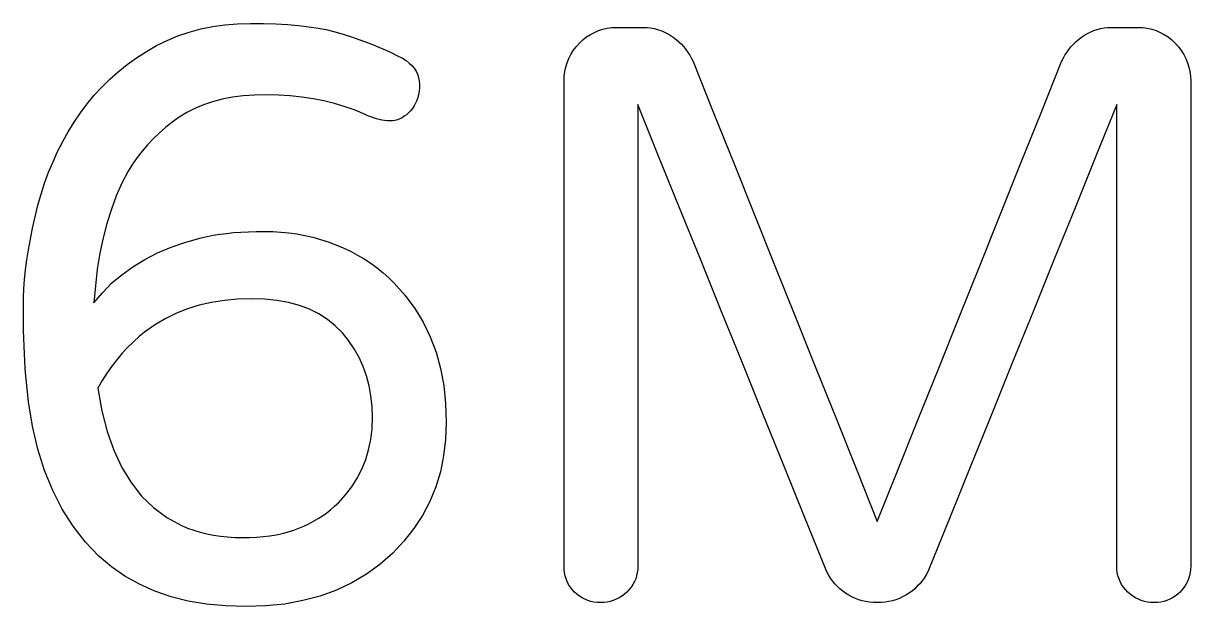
# Model space of a CAD drawing. Extents: x 3 to 2755, y -391 to 1036.
# Drawn here: x 2225.5 to 2328.7, y 912.5 to 964 of the extents above; entities that cross this region are included whole.
import ezdxf

# ---------------------------------------------------------------- set-up
doc = ezdxf.new("R2010")
doc.units = 0
doc.layers.add('DEFAULT', color=7, linetype='CONTINUOUS')

# ---------------------------------------------------------------- blocks, each defined once
blk = doc.blocks.new('BLOCK_32')
at = {"layer": 'DEFAULT', "color": 18}
for p, q in [((108.76, 273.54), (109.05, 273.23)), ((109.05, 273.23), (109.3, 272.9)), ((109.3, 272.9), (109.52, 272.55)), ((109.52, 272.55), (109.71, 272.19)), ((109.71, 272.19), (109.86, 271.82)), ((109.86, 271.82), (109.98, 271.44)), ((109.98, 271.44), (110.06, 271.04)), ((110.06, 271.04), (110.11, 270.63)), ((110.11, 270.63), (110.13, 270.21))]:
    blk.add_line(p, q, dxfattribs=at)
blk = doc.blocks.new('BLOCK_33')
at = {"layer": 'DEFAULT', "color": 18}
for p, q in [((110.13, 270.21), (110.13, 265.44)), ((110.13, 265.44), (110.13, 260.68)), ((110.13, 260.68), (110.13, 255.92)), ((110.13, 255.92), (110.13, 251.15)), ((110.13, 251.15), (110.13, 246.39)), ((110.13, 246.39), (110.13, 241.63)), ((110.13, 241.63), (110.13, 236.87)), ((110.13, 236.87), (110.13, 232.1)), ((110.13, 232.1), (110.13, 227.34))]:
    blk.add_line(p, q, dxfattribs=at)
blk = doc.blocks.new('BLOCK_34')
at = {"layer": 'DEFAULT', "color": 18}
for p, q in [((110.13, 227.34), (110.12, 227.04)), ((109.94, 226.21), (109.84, 225.96)), ((110.02, 226.48), (109.94, 226.21)), ((110.08, 226.76), (110.02, 226.48)), ((110.12, 227.04), (110.08, 226.76)), ((109.39, 225.26), (109.19, 225.04)), ((109.56, 225.48), (109.39, 225.26)), ((109.71, 225.71), (109.56, 225.48)), ((109.84, 225.96), (109.71, 225.71))]:
    blk.add_line(p, q, dxfattribs=at)
blk = doc.blocks.new('BLOCK_35')
at = {"layer": 'DEFAULT', "color": 18}
for p, q in [((107.19, 224.12), (106.9, 224.11)), ((107.48, 224.16), (107.19, 224.12)), ((107.76, 224.21), (107.48, 224.16)), ((108.02, 224.29), (107.76, 224.21)), ((108.28, 224.4), (108.02, 224.29)), ((108.52, 224.52), (108.28, 224.4)), ((108.76, 224.67), (108.52, 224.52)), ((108.98, 224.85), (108.76, 224.67)), ((109.19, 225.04), (108.98, 224.85))]:
    blk.add_line(p, q, dxfattribs=at)
blk = doc.blocks.new('BLOCK_36')
at = {"layer": 'DEFAULT', "color": 18}
for p, q in [((104.78, 224.85), (104.56, 225.04)), ((105.01, 224.67), (104.78, 224.85)), ((105.25, 224.52), (105.01, 224.67)), ((105.5, 224.4), (105.25, 224.52)), ((105.76, 224.29), (105.5, 224.4)), ((106.03, 224.21), (105.76, 224.29)), ((106.31, 224.16), (106.03, 224.21)), ((106.6, 224.12), (106.31, 224.16)), ((106.9, 224.11), (106.6, 224.12))]:
    blk.add_line(p, q, dxfattribs=at)
blk = doc.blocks.new('BLOCK_37')
at = {"layer": 'DEFAULT', "color": 18}
for p, q in [((103.61, 227.04), (103.59, 227.34)), ((103.64, 226.76), (103.61, 227.04)), ((103.7, 226.48), (103.64, 226.76)), ((103.79, 226.21), (103.7, 226.48)), ((103.89, 225.96), (103.79, 226.21)), ((104.02, 225.71), (103.89, 225.96)), ((104.18, 225.48), (104.02, 225.71)), ((104.36, 225.26), (104.18, 225.48)), ((104.56, 225.04), (104.36, 225.26))]:
    blk.add_line(p, q, dxfattribs=at)
blk = doc.blocks.new('BLOCK_38')
at = {"layer": 'DEFAULT', "color": 18}
for p, q in [((103.59, 263.59), (103.59, 268.12)), ((103.59, 259.06), (103.59, 263.59)), ((103.59, 254.53), (103.59, 259.06)), ((103.59, 250), (103.59, 254.53)), ((103.59, 245.47), (103.59, 250)), ((103.59, 240.93), (103.59, 245.47)), ((103.59, 236.4), (103.59, 240.93)), ((103.59, 231.87), (103.59, 236.4)), ((103.59, 227.34), (103.59, 231.87))]:
    blk.add_line(p, q, dxfattribs=at)
blk = doc.blocks.new('BLOCK_39')
at = {"layer": 'DEFAULT', "color": 18}
for p, q in [((103.59, 268.12), (101.75, 263.57)), ((101.75, 263.57), (99.91, 259.01)), ((99.91, 259.01), (98.06, 254.46)), ((98.06, 254.46), (96.22, 249.9)), ((96.22, 249.9), (94.38, 245.35)), ((94.38, 245.35), (92.54, 240.79)), ((92.54, 240.79), (90.69, 236.24)), ((90.69, 236.24), (88.85, 231.68)), ((88.85, 231.68), (87.01, 227.12))]:
    blk.add_line(p, q, dxfattribs=at)
blk = doc.blocks.new('BLOCK_40')
at = {"layer": 'DEFAULT', "color": 18}
for p, q in [((86.55, 226.28), (86.37, 226.02)), ((86.72, 226.55), (86.55, 226.28)), ((86.87, 226.83), (86.72, 226.55)), ((87.01, 227.12), (86.87, 226.83)), ((85.48, 225.13), (85.21, 224.93)), ((85.72, 225.33), (85.48, 225.13)), ((85.95, 225.55), (85.72, 225.33)), ((86.17, 225.78), (85.95, 225.55)), ((86.37, 226.02), (86.17, 225.78))]:
    blk.add_line(p, q, dxfattribs=at)
blk = doc.blocks.new('BLOCK_41')
at = {"layer": 'DEFAULT', "color": 18}
for p, q in [((82.76, 224.12), (82.41, 224.11)), ((83.1, 224.15), (82.76, 224.12)), ((83.43, 224.2), (83.1, 224.15)), ((83.75, 224.27), (83.43, 224.2)), ((84.06, 224.36), (83.75, 224.27)), ((84.36, 224.48), (84.06, 224.36)), ((84.65, 224.61), (84.36, 224.48)), ((84.94, 224.76), (84.65, 224.61)), ((85.21, 224.93), (84.94, 224.76))]:
    blk.add_line(p, q, dxfattribs=at)
blk = doc.blocks.new('BLOCK_42')
at = {"layer": 'DEFAULT', "color": 18}
for p, q in [((79.89, 224.76), (79.61, 224.93)), ((80.17, 224.61), (79.89, 224.76)), ((80.47, 224.48), (80.17, 224.61)), ((80.77, 224.36), (80.47, 224.48)), ((81.08, 224.27), (80.77, 224.36)), ((81.4, 224.2), (81.08, 224.27)), ((81.73, 224.15), (81.4, 224.2)), ((82.07, 224.12), (81.73, 224.15)), ((82.41, 224.11), (82.07, 224.12))]:
    blk.add_line(p, q, dxfattribs=at)
blk = doc.blocks.new('BLOCK_43')
at = {"layer": 'DEFAULT', "color": 18}
for p, q in [((77.95, 226.83), (77.82, 227.12)), ((78.1, 226.55), (77.95, 226.83)), ((78.27, 226.28), (78.1, 226.55)), ((78.46, 226.02), (78.27, 226.28)), ((78.65, 225.78), (78.46, 226.02)), ((78.87, 225.55), (78.65, 225.78)), ((79.1, 225.33), (78.87, 225.55)), ((79.35, 225.13), (79.1, 225.33)), ((79.61, 224.93), (79.35, 225.13))]:
    blk.add_line(p, q, dxfattribs=at)
blk = doc.blocks.new('BLOCK_44')
at = {"layer": 'DEFAULT', "color": 18}
for p, q in [((63.07, 263.57), (61.23, 268.12)), ((64.92, 259.01), (63.07, 263.57)), ((66.76, 254.46), (64.92, 259.01)), ((68.6, 249.9), (66.76, 254.46)), ((70.45, 245.35), (68.6, 249.9)), ((72.29, 240.79), (70.45, 245.35)), ((74.13, 236.24), (72.29, 240.79)), ((75.97, 231.68), (74.13, 236.24)), ((77.82, 227.12), (75.97, 231.68))]:
    blk.add_line(p, q, dxfattribs=at)
blk = doc.blocks.new('BLOCK_45')
at = {"layer": 'DEFAULT', "color": 18}
for p, q in [((61.23, 268.12), (61.23, 263.59)), ((61.23, 263.59), (61.23, 259.06)), ((61.23, 259.06), (61.23, 254.53)), ((61.23, 254.53), (61.23, 250)), ((61.23, 250), (61.23, 245.47)), ((61.23, 245.47), (61.23, 240.93)), ((61.23, 240.93), (61.23, 236.4)), ((61.23, 236.4), (61.23, 231.87)), ((61.23, 231.87), (61.23, 227.34))]:
    blk.add_line(p, q, dxfattribs=at)
blk = doc.blocks.new('BLOCK_46')
at = {"layer": 'DEFAULT', "color": 18}
for p, q in [((61.23, 227.34), (61.22, 227.04)), ((61.04, 226.21), (60.93, 225.96)), ((61.12, 226.48), (61.04, 226.21)), ((61.18, 226.76), (61.12, 226.48)), ((61.22, 227.04), (61.18, 226.76)), ((60.47, 225.26), (60.26, 225.04)), ((60.64, 225.48), (60.47, 225.26)), ((60.8, 225.71), (60.64, 225.48)), ((60.93, 225.96), (60.8, 225.71))]:
    blk.add_line(p, q, dxfattribs=at)
blk = doc.blocks.new('BLOCK_47')
at = {"layer": 'DEFAULT', "color": 18}
for p, q in [((58.23, 224.12), (57.93, 224.11)), ((58.52, 224.16), (58.23, 224.12)), ((58.79, 224.21), (58.52, 224.16)), ((59.06, 224.29), (58.79, 224.21)), ((59.32, 224.4), (59.06, 224.29)), ((59.57, 224.52), (59.32, 224.4)), ((59.81, 224.67), (59.57, 224.52)), ((60.04, 224.85), (59.81, 224.67)), ((60.26, 225.04), (60.04, 224.85))]:
    blk.add_line(p, q, dxfattribs=at)
blk = doc.blocks.new('BLOCK_48')
at = {"layer": 'DEFAULT', "color": 18}
for p, q in [((55.84, 224.85), (55.63, 225.04)), ((56.07, 224.67), (55.84, 224.85)), ((56.3, 224.52), (56.07, 224.67)), ((56.55, 224.4), (56.3, 224.52)), ((56.8, 224.29), (56.55, 224.4)), ((57.07, 224.21), (56.8, 224.29)), ((57.34, 224.16), (57.07, 224.21)), ((57.63, 224.12), (57.34, 224.16)), ((57.93, 224.11), (57.63, 224.12))]:
    blk.add_line(p, q, dxfattribs=at)
blk = doc.blocks.new('BLOCK_49')
at = {"layer": 'DEFAULT', "color": 18}
for p, q in [((54.71, 227.04), (54.7, 227.34)), ((54.74, 226.76), (54.71, 227.04)), ((54.8, 226.48), (54.74, 226.76)), ((54.88, 226.21), (54.8, 226.48)), ((54.99, 225.96), (54.88, 226.21)), ((55.11, 225.71), (54.99, 225.96)), ((55.26, 225.48), (55.11, 225.71)), ((55.43, 225.26), (55.26, 225.48)), ((55.63, 225.04), (55.43, 225.26))]:
    blk.add_line(p, q, dxfattribs=at)
blk = doc.blocks.new('BLOCK_50')
at = {"layer": 'DEFAULT', "color": 18}
for p, q in [((54.7, 265.44), (54.7, 270.21)), ((54.7, 260.68), (54.7, 265.44)), ((54.7, 255.92), (54.7, 260.68)), ((54.7, 251.15), (54.7, 255.92)), ((54.7, 246.39), (54.7, 251.15)), ((54.7, 241.63), (54.7, 246.39)), ((54.7, 236.87), (54.7, 241.63)), ((54.7, 232.1), (54.7, 236.87)), ((54.7, 227.34), (54.7, 232.1))]:
    blk.add_line(p, q, dxfattribs=at)
blk = doc.blocks.new('BLOCK_51')
at = {"layer": 'DEFAULT', "color": 18}
for p, q in [((55.3, 272.55), (55.52, 272.9)), ((55.52, 272.9), (55.78, 273.23)), ((55.78, 273.23), (56.06, 273.54)), ((54.85, 271.44), (54.97, 271.82)), ((54.97, 271.82), (55.12, 272.19)), ((55.12, 272.19), (55.3, 272.55)), ((54.7, 270.21), (54.71, 270.63)), ((54.71, 270.63), (54.76, 271.04)), ((54.76, 271.04), (54.85, 271.44))]:
    blk.add_line(p, q, dxfattribs=at)
blk = doc.blocks.new('BLOCK_52')
at = {"layer": 'DEFAULT', "color": 18}
for p, q in [((57.39, 274.51), (57.75, 274.67)), ((57.75, 274.67), (58.14, 274.79)), ((58.14, 274.79), (58.53, 274.88)), ((58.53, 274.88), (58.94, 274.93)), ((58.94, 274.93), (59.36, 274.94)), ((56.06, 273.54), (56.37, 273.84)), ((56.37, 273.84), (56.7, 274.1)), ((56.7, 274.1), (57.03, 274.32)), ((57.03, 274.32), (57.39, 274.51))]:
    blk.add_line(p, q, dxfattribs=at)
blk = doc.blocks.new('BLOCK_53')
at = {"layer": 'DEFAULT', "color": 18}
for p, q in [((59.36, 274.94), (59.63, 274.94)), ((59.63, 274.94), (59.89, 274.94)), ((59.89, 274.94), (60.15, 274.94)), ((60.15, 274.94), (60.42, 274.94)), ((60.42, 274.94), (60.68, 274.94)), ((60.68, 274.94), (60.94, 274.94)), ((60.94, 274.94), (61.21, 274.94)), ((61.21, 274.94), (61.47, 274.94)), ((61.47, 274.94), (61.73, 274.94))]:
    blk.add_line(p, q, dxfattribs=at)
blk = doc.blocks.new('BLOCK_54')
at = {"layer": 'DEFAULT', "color": 18}
for p, q in [((61.73, 274.94), (62.05, 274.93)), ((62.05, 274.93), (62.36, 274.9)), ((62.36, 274.9), (62.66, 274.85)), ((62.66, 274.85), (62.96, 274.77)), ((62.96, 274.77), (63.25, 274.68)), ((63.25, 274.68), (63.54, 274.56)), ((63.54, 274.56), (63.82, 274.42)), ((63.82, 274.42), (64.09, 274.26)), ((64.09, 274.26), (64.35, 274.08))]:
    blk.add_line(p, q, dxfattribs=at)
blk = doc.blocks.new('BLOCK_55')
at = {"layer": 'DEFAULT', "color": 18}
for p, q in [((64.35, 274.08), (64.61, 273.89)), ((64.61, 273.89), (64.85, 273.68)), ((64.85, 273.68), (65.08, 273.46)), ((65.08, 273.46), (65.29, 273.23)), ((65.29, 273.23), (65.48, 272.99)), ((65.48, 272.99), (65.66, 272.74)), ((65.66, 272.74), (65.83, 272.48)), ((65.83, 272.48), (65.98, 272.21)), ((65.98, 272.21), (66.11, 271.93))]:
    blk.add_line(p, q, dxfattribs=at)
blk = doc.blocks.new('BLOCK_56')
at = {"layer": 'DEFAULT', "color": 18}
for p, q in [((66.11, 271.93), (67.92, 267.41)), ((67.92, 267.41), (69.74, 262.9)), ((69.74, 262.9), (71.55, 258.38)), ((71.55, 258.38), (73.36, 253.87)), ((73.36, 253.87), (75.17, 249.35)), ((75.17, 249.35), (76.98, 244.84)), ((76.98, 244.84), (78.79, 240.32)), ((78.79, 240.32), (80.6, 235.8)), ((80.6, 235.8), (82.41, 231.29))]:
    blk.add_line(p, q, dxfattribs=at)
blk = doc.blocks.new('BLOCK_57')
at = {"layer": 'DEFAULT', "color": 18}
for p, q in [((96.9, 267.41), (98.71, 271.93)), ((95.09, 262.9), (96.9, 267.41)), ((93.28, 258.38), (95.09, 262.9)), ((91.47, 253.87), (93.28, 258.38)), ((89.66, 249.35), (91.47, 253.87)), ((87.85, 244.84), (89.66, 249.35)), ((86.03, 240.32), (87.85, 244.84)), ((84.22, 235.8), (86.03, 240.32)), ((82.41, 231.29), (84.22, 235.8))]:
    blk.add_line(p, q, dxfattribs=at)
blk = doc.blocks.new('BLOCK_58')
at = {"layer": 'DEFAULT', "color": 18}
for p, q in [((99.75, 273.46), (99.97, 273.68)), ((99.97, 273.68), (100.21, 273.89)), ((100.21, 273.89), (100.47, 274.08)), ((99, 272.48), (99.16, 272.74)), ((99.16, 272.74), (99.34, 272.99)), ((99.34, 272.99), (99.54, 273.23)), ((99.54, 273.23), (99.75, 273.46)), ((98.71, 271.93), (98.85, 272.21)), ((98.85, 272.21), (99, 272.48))]:
    blk.add_line(p, q, dxfattribs=at)
blk = doc.blocks.new('BLOCK_59')
at = {"layer": 'DEFAULT', "color": 18}
for p, q in [((101.29, 274.56), (101.57, 274.68)), ((101.57, 274.68), (101.86, 274.77)), ((101.86, 274.77), (102.16, 274.85)), ((102.16, 274.85), (102.47, 274.9)), ((102.47, 274.9), (102.78, 274.93)), ((102.78, 274.93), (103.09, 274.94)), ((100.47, 274.08), (100.74, 274.26)), ((100.74, 274.26), (101.01, 274.42)), ((101.01, 274.42), (101.29, 274.56))]:
    blk.add_line(p, q, dxfattribs=at)
blk = doc.blocks.new('BLOCK_60')
at = {"layer": 'DEFAULT', "color": 18}
for p, q in [((103.09, 274.94), (103.35, 274.94)), ((103.35, 274.94), (103.62, 274.94)), ((103.62, 274.94), (103.88, 274.94)), ((103.88, 274.94), (104.14, 274.94)), ((104.14, 274.94), (104.41, 274.94)), ((104.41, 274.94), (104.67, 274.94)), ((104.67, 274.94), (104.93, 274.94)), ((104.93, 274.94), (105.2, 274.94)), ((105.2, 274.94), (105.46, 274.94))]:
    blk.add_line(p, q, dxfattribs=at)
blk = doc.blocks.new('BLOCK_61')
at = {"layer": 'DEFAULT', "color": 18}
for p, q in [((105.46, 274.94), (105.88, 274.93)), ((105.88, 274.93), (106.29, 274.88)), ((106.29, 274.88), (106.69, 274.79)), ((106.69, 274.79), (107.07, 274.67)), ((107.07, 274.67), (107.44, 274.51)), ((107.44, 274.51), (107.79, 274.32)), ((107.79, 274.32), (108.13, 274.1)), ((108.13, 274.1), (108.45, 273.84)), ((108.45, 273.84), (108.76, 273.54))]:
    blk.add_line(p, q, dxfattribs=at)
blk = doc.blocks.new('BLOCK_62')
at = {"layer": 'DEFAULT', "color": 18}
for p, q in [((20.88, 230.93), (21.41, 230.7)), ((21.41, 230.7), (21.96, 230.5)), ((21.96, 230.5), (22.53, 230.33)), ((22.53, 230.33), (23.11, 230.19)), ((23.11, 230.19), (23.7, 230.07)), ((23.7, 230.07), (24.31, 229.97)), ((24.31, 229.97), (24.93, 229.91)), ((24.93, 229.91), (25.57, 229.87)), ((25.57, 229.87), (26.23, 229.85))]:
    blk.add_line(p, q, dxfattribs=at)
blk = doc.blocks.new('BLOCK_63')
at = {"layer": 'DEFAULT', "color": 18}
for p, q in [((29.79, 230.22), (30.3, 230.35)), ((30.3, 230.35), (30.79, 230.51)), ((30.79, 230.51), (31.25, 230.68)), ((26.23, 229.85), (26.88, 229.86)), ((26.88, 229.86), (27.51, 229.89)), ((27.51, 229.89), (28.11, 229.95)), ((28.11, 229.95), (28.69, 230.02)), ((28.69, 230.02), (29.25, 230.11)), ((29.25, 230.11), (29.79, 230.22))]:
    blk.add_line(p, q, dxfattribs=at)
blk = doc.blocks.new('BLOCK_64')
at = {"layer": 'DEFAULT', "color": 18}
for p, q in [((33.71, 232.05), (34.07, 232.33)), ((34.07, 232.33), (34.41, 232.63)), ((34.41, 232.63), (34.74, 232.94)), ((32.13, 231.08), (32.55, 231.3)), ((32.55, 231.3), (32.95, 231.53)), ((32.95, 231.53), (33.34, 231.78)), ((33.34, 231.78), (33.71, 232.05)), ((31.25, 230.68), (31.7, 230.87)), ((31.7, 230.87), (32.13, 231.08))]:
    blk.add_line(p, q, dxfattribs=at)
blk = doc.blocks.new('BLOCK_65')
at = {"layer": 'DEFAULT', "color": 18}
for p, q in [((37.72, 239.46), (37.75, 240.44)), ((37.42, 237.62), (37.6, 238.52)), ((37.6, 238.52), (37.72, 239.46)), ((37.16, 236.75), (37.42, 237.62)), ((36.82, 235.91), (37.16, 236.75)), ((36.41, 235.11), (36.82, 235.91)), ((35.93, 234.35), (36.41, 235.11)), ((34.74, 232.94), (35.37, 233.63)), ((35.37, 233.63), (35.93, 234.35))]:
    blk.add_line(p, q, dxfattribs=at)
blk = doc.blocks.new('BLOCK_66')
at = {"layer": 'DEFAULT', "color": 18}
for p, q in [((35.65, 247.26), (35.1, 247.95)), ((36.15, 246.53), (35.65, 247.26)), ((36.57, 245.77), (36.15, 246.53)), ((36.93, 244.98), (36.57, 245.77)), ((37.23, 244.14), (36.93, 244.98)), ((37.46, 243.27), (37.23, 244.14)), ((37.62, 242.37), (37.46, 243.27)), ((37.72, 241.42), (37.62, 242.37)), ((37.75, 240.44), (37.72, 241.42))]:
    blk.add_line(p, q, dxfattribs=at)
blk = doc.blocks.new('BLOCK_67')
at = {"layer": 'DEFAULT', "color": 18}
for p, q in [((28.22, 250.93), (27.05, 250.96)), ((29.31, 250.81), (28.22, 250.93)), ((30.34, 250.63), (29.31, 250.81)), ((31.3, 250.37), (30.34, 250.63)), ((32.2, 250.03), (31.3, 250.37)), ((33.02, 249.62), (32.2, 250.03)), ((33.78, 249.14), (33.02, 249.62)), ((34.47, 248.58), (33.78, 249.14)), ((35.1, 247.95), (34.47, 248.58))]:
    blk.add_line(p, q, dxfattribs=at)
blk = doc.blocks.new('BLOCK_68')
at = {"layer": 'DEFAULT', "color": 18}
for p, q in [((25.83, 250.93), (24.66, 250.82)), ((27.05, 250.96), (25.83, 250.93)), ((21.41, 250.08), (20.42, 249.69)), ((22.44, 250.4), (21.41, 250.08)), ((23.53, 250.64), (22.44, 250.4)), ((24.66, 250.82), (23.53, 250.64)), ((19.47, 249.23), (18.57, 248.69)), ((20.42, 249.69), (19.47, 249.23)), ((18.57, 248.69), (17.72, 248.09))]:
    blk.add_line(p, q, dxfattribs=at)
blk = doc.blocks.new('BLOCK_69')
at = {"layer": 'DEFAULT', "color": 18}
for p, q in [((17.72, 248.09), (17.16, 247.65)), ((16.62, 247.17), (16.1, 246.67)), ((17.16, 247.65), (16.62, 247.17)), ((15.61, 246.14), (15.14, 245.58)), ((16.1, 246.67), (15.61, 246.14)), ((14.69, 245), (14.26, 244.38)), ((15.14, 245.58), (14.69, 245)), ((13.86, 243.74), (13.48, 243.06)), ((14.26, 244.38), (13.86, 243.74))]:
    blk.add_line(p, q, dxfattribs=at)
blk = doc.blocks.new('BLOCK_70')
at = {"layer": 'DEFAULT', "color": 18}
for p, q in [((13.48, 243.06), (13.83, 241.07)), ((13.83, 241.07), (14.3, 239.24)), ((14.3, 239.24), (14.88, 237.57)), ((14.88, 237.57), (15.58, 236.06)), ((15.58, 236.06), (16.4, 234.71)), ((16.4, 234.71), (17.34, 233.52)), ((17.34, 233.52), (18.4, 232.5)), ((18.4, 232.5), (19.58, 231.63)), ((19.58, 231.63), (20.88, 230.93))]:
    blk.add_line(p, q, dxfattribs=at)
blk = doc.blocks.new('BLOCK_71')
at = {"layer": 'DEFAULT', "color": 18}
for p, q in [((22.6, 256.35), (23.13, 256.47)), ((23.13, 256.47), (23.67, 256.57)), ((23.67, 256.57), (24.25, 256.67)), ((24.25, 256.67), (24.84, 256.74)), ((24.84, 256.74), (25.47, 256.81)), ((25.47, 256.81), (26.11, 256.86)), ((26.11, 256.86), (26.78, 256.89)), ((26.78, 256.89), (27.48, 256.92)), ((27.48, 256.92), (28.2, 256.92))]:
    blk.add_line(p, q, dxfattribs=at)
blk = doc.blocks.new('BLOCK_72')
at = {"layer": 'DEFAULT', "color": 18}
for p, q in [((28.2, 256.92), (28.93, 256.91)), ((28.93, 256.91), (29.66, 256.86)), ((29.66, 256.86), (30.37, 256.79)), ((30.37, 256.79), (31.08, 256.69)), ((31.08, 256.69), (31.78, 256.56)), ((31.78, 256.56), (32.48, 256.4)), ((32.48, 256.4), (33.17, 256.21)), ((33.17, 256.21), (33.85, 255.99)), ((33.85, 255.99), (34.52, 255.74))]:
    blk.add_line(p, q, dxfattribs=at)
blk = doc.blocks.new('BLOCK_73')
at = {"layer": 'DEFAULT', "color": 18}
for p, q in [((34.52, 255.74), (35.18, 255.46)), ((35.18, 255.46), (35.82, 255.16)), ((35.82, 255.16), (36.44, 254.83)), ((36.44, 254.83), (37.03, 254.48)), ((37.03, 254.48), (37.61, 254.1)), ((37.61, 254.1), (38.16, 253.7)), ((38.16, 253.7), (38.69, 253.26)), ((38.69, 253.26), (39.2, 252.81)), ((39.2, 252.81), (39.69, 252.33))]:
    blk.add_line(p, q, dxfattribs=at)
blk = doc.blocks.new('BLOCK_74')
at = {"layer": 'DEFAULT', "color": 18}
for p, q in [((39.69, 252.33), (40.66, 251.25)), ((40.66, 251.25), (41.51, 250.11)), ((41.51, 250.11), (42.24, 248.89)), ((42.24, 248.89), (42.87, 247.6)), ((42.87, 247.6), (43.38, 246.23)), ((43.38, 246.23), (43.78, 244.8)), ((43.78, 244.8), (44.06, 243.29)), ((44.06, 243.29), (44.23, 241.7)), ((44.23, 241.7), (44.29, 240.05))]:
    blk.add_line(p, q, dxfattribs=at)
blk = doc.blocks.new('BLOCK_75')
at = {"layer": 'DEFAULT', "color": 18}
for p, q in [((44.29, 240.05), (44.23, 238.53)), ((44.23, 238.53), (44.05, 237.07)), ((44.05, 237.07), (43.76, 235.67)), ((43.76, 235.67), (43.35, 234.33)), ((43.35, 234.33), (42.82, 233.04)), ((42.82, 233.04), (42.18, 231.82)), ((42.18, 231.82), (41.42, 230.65)), ((41.42, 230.65), (40.54, 229.54)), ((40.54, 229.54), (39.55, 228.49))]:
    blk.add_line(p, q, dxfattribs=at)
blk = doc.blocks.new('BLOCK_76')
at = {"layer": 'DEFAULT', "color": 18}
for p, q in [((39.55, 228.49), (38.42, 227.49)), ((38.42, 227.49), (37.22, 226.62)), ((37.22, 226.62), (35.93, 225.86)), ((34.57, 225.21), (33.13, 224.69)), ((35.93, 225.86), (34.57, 225.21)), ((31.6, 224.28), (30, 223.98)), ((33.13, 224.69), (31.6, 224.28)), ((28.31, 223.81), (26.55, 223.75)), ((30, 223.98), (28.31, 223.81))]:
    blk.add_line(p, q, dxfattribs=at)
blk = doc.blocks.new('BLOCK_77')
at = {"layer": 'DEFAULT', "color": 18}
for p, q in [((14.67, 227.27), (13.56, 228.2)), ((15.86, 226.44), (14.67, 227.27)), ((17.14, 225.73), (15.86, 226.44)), ((18.5, 225.12), (17.14, 225.73)), ((19.94, 224.63), (18.5, 225.12)), ((21.47, 224.24), (19.94, 224.63)), ((23.08, 223.97), (21.47, 224.24)), ((24.77, 223.81), (23.08, 223.97)), ((26.55, 223.75), (24.77, 223.81))]:
    blk.add_line(p, q, dxfattribs=at)
blk = doc.blocks.new('BLOCK_78')
at = {"layer": 'DEFAULT', "color": 18}
for p, q in [((7.33, 241.86), (7.09, 244.14)), ((7.69, 239.71), (7.33, 241.86)), ((8.16, 237.68), (7.69, 239.71)), ((8.76, 235.78), (8.16, 237.68)), ((9.48, 234.01), (8.76, 235.78)), ((10.32, 232.37), (9.48, 234.01)), ((11.28, 230.85), (10.32, 232.37)), ((12.36, 229.46), (11.28, 230.85)), ((13.56, 228.2), (12.36, 229.46))]:
    blk.add_line(p, q, dxfattribs=at)
blk = doc.blocks.new('BLOCK_79')
at = {"layer": 'DEFAULT', "color": 18}
for p, q in [((6.88, 249.59), (6.88, 250.32)), ((6.89, 248.87), (6.88, 249.59)), ((6.9, 248.16), (6.89, 248.87)), ((6.92, 247.47), (6.9, 248.16)), ((6.94, 246.78), (6.92, 247.47)), ((6.97, 246.1), (6.94, 246.78)), ((7.01, 245.44), (6.97, 246.1)), ((7.05, 244.79), (7.01, 245.44)), ((7.09, 244.14), (7.05, 244.79))]:
    blk.add_line(p, q, dxfattribs=at)
blk = doc.blocks.new('BLOCK_80')
at = {"layer": 'DEFAULT', "color": 18}
for p, q in [((7.7, 257.21), (7.92, 258.21)), ((7.51, 256.24), (7.7, 257.21)), ((7.34, 255.29), (7.51, 256.24)), ((7.2, 254.39), (7.34, 255.29)), ((7.08, 253.51), (7.2, 254.39)), ((6.99, 252.66), (7.08, 253.51)), ((6.93, 251.85), (6.99, 252.66)), ((6.88, 250.32), (6.89, 251.07)), ((6.89, 251.07), (6.93, 251.85))]:
    blk.add_line(p, q, dxfattribs=at)
blk = doc.blocks.new('BLOCK_81')
at = {"layer": 'DEFAULT', "color": 18}
for p, q in [((10.85, 265.73), (11.37, 266.58)), ((10.36, 264.86), (10.85, 265.73)), ((9.91, 263.97), (10.36, 264.86)), ((9.5, 263.07), (9.91, 263.97)), ((9.11, 262.14), (9.5, 263.07)), ((8.76, 261.19), (9.11, 262.14)), ((8.17, 259.23), (8.45, 260.22)), ((8.45, 260.22), (8.76, 261.19)), ((7.92, 258.21), (8.17, 259.23))]:
    blk.add_line(p, q, dxfattribs=at)
blk = doc.blocks.new('BLOCK_82')
at = {"layer": 'DEFAULT', "color": 18}
for p, q in [((16.89, 272.26), (17.76, 272.83)), ((15.27, 271.03), (16.06, 271.66)), ((16.06, 271.66), (16.89, 272.26)), ((14.53, 270.37), (15.27, 271.03)), ((13.14, 268.95), (13.82, 269.67)), ((13.82, 269.67), (14.53, 270.37)), ((12.51, 268.19), (13.14, 268.95)), ((11.92, 267.4), (12.51, 268.19)), ((11.37, 266.58), (11.92, 267.4))]:
    blk.add_line(p, q, dxfattribs=at)
blk = doc.blocks.new('BLOCK_83')
at = {"layer": 'DEFAULT', "color": 18}
for p, q in [((21.55, 274.54), (22.57, 274.81)), ((22.57, 274.81), (23.63, 275.03)), ((23.63, 275.03), (24.71, 275.18)), ((24.71, 275.18), (25.83, 275.27)), ((25.83, 275.27), (26.98, 275.3)), ((18.66, 273.35), (19.59, 273.8)), ((19.59, 273.8), (20.55, 274.2)), ((20.55, 274.2), (21.55, 274.54)), ((17.76, 272.83), (18.66, 273.35))]:
    blk.add_line(p, q, dxfattribs=at)
blk = doc.blocks.new('BLOCK_84')
at = {"layer": 'DEFAULT', "color": 18}
for p, q in [((26.98, 275.3), (28.12, 275.29)), ((28.12, 275.29), (29.2, 275.26)), ((29.2, 275.26), (30.23, 275.2)), ((30.23, 275.2), (31.2, 275.11)), ((31.2, 275.11), (32.12, 275)), ((32.12, 275), (32.98, 274.87)), ((32.98, 274.87), (33.79, 274.72)), ((33.79, 274.72), (34.54, 274.54)), ((34.54, 274.54), (35.24, 274.33))]:
    blk.add_line(p, q, dxfattribs=at)
blk = doc.blocks.new('BLOCK_85')
at = {"layer": 'DEFAULT', "color": 18}
for p, q in [((35.24, 274.33), (35.9, 274.12)), ((35.9, 274.12), (36.54, 273.89)), ((36.54, 273.89), (37.15, 273.67)), ((37.15, 273.67), (37.75, 273.44)), ((37.75, 273.44), (38.32, 273.2)), ((38.32, 273.2), (38.88, 272.96)), ((38.88, 272.96), (39.41, 272.72)), ((39.41, 272.72), (39.92, 272.47)), ((39.92, 272.47), (40.41, 272.22))]:
    blk.add_line(p, q, dxfattribs=at)
blk = doc.blocks.new('BLOCK_86')
at = {"layer": 'DEFAULT', "color": 18}
for p, q in [((40.41, 272.22), (40.73, 272.02)), ((40.73, 272.02), (41, 271.8)), ((41, 271.8), (41.25, 271.58)), ((41.25, 271.58), (41.45, 271.34)), ((41.45, 271.34), (41.62, 271.08)), ((41.62, 271.08), (41.75, 270.81)), ((41.75, 270.81), (41.84, 270.53)), ((41.84, 270.53), (41.9, 270.23)), ((41.9, 270.23), (41.92, 269.92))]:
    blk.add_line(p, q, dxfattribs=at)
blk = doc.blocks.new('BLOCK_87')
at = {"layer": 'DEFAULT', "color": 18}
for p, q in [((41.91, 269.61), (41.88, 269.31)), ((41.92, 269.92), (41.91, 269.61)), ((41.67, 268.49), (41.57, 268.24)), ((41.76, 268.75), (41.67, 268.49)), ((41.83, 269.02), (41.76, 268.75)), ((41.88, 269.31), (41.83, 269.02)), ((41.29, 267.79), (41.13, 267.58)), ((41.44, 268.01), (41.29, 267.79)), ((41.57, 268.24), (41.44, 268.01))]:
    blk.add_line(p, q, dxfattribs=at)
blk = doc.blocks.new('BLOCK_88')
at = {"layer": 'DEFAULT', "color": 18}
for p, q in [((41.13, 267.58), (40.95, 267.4)), ((39.52, 266.7), (39.3, 266.69)), ((39.75, 266.73), (39.52, 266.7)), ((39.96, 266.79), (39.75, 266.73)), ((40.17, 266.86), (39.96, 266.79)), ((40.38, 266.96), (40.17, 266.86)), ((40.57, 267.09), (40.38, 266.96)), ((40.76, 267.23), (40.57, 267.09)), ((40.95, 267.4), (40.76, 267.23))]:
    blk.add_line(p, q, dxfattribs=at)
blk = doc.blocks.new('BLOCK_89')
at = {"layer": 'DEFAULT', "color": 18}
for p, q in [((37.36, 267.14), (37.11, 267.26)), ((37.61, 267.03), (37.36, 267.14)), ((37.86, 266.94), (37.61, 267.03)), ((38.11, 266.86), (37.86, 266.94)), ((38.35, 266.8), (38.11, 266.86)), ((38.59, 266.75), (38.35, 266.8)), ((38.83, 266.72), (38.59, 266.75)), ((39.06, 266.69), (38.83, 266.72)), ((39.3, 266.69), (39.06, 266.69))]:
    blk.add_line(p, q, dxfattribs=at)
blk = doc.blocks.new('BLOCK_90')
at = {"layer": 'DEFAULT', "color": 18}
for p, q in [((29.45, 268.96), (28.38, 268.98)), ((30.49, 268.9), (29.45, 268.96)), ((31.51, 268.79), (30.49, 268.9)), ((32.5, 268.64), (31.51, 268.79)), ((33.47, 268.45), (32.5, 268.64)), ((34.41, 268.22), (33.47, 268.45)), ((35.33, 267.94), (34.41, 268.22)), ((36.23, 267.62), (35.33, 267.94)), ((37.11, 267.26), (36.23, 267.62))]:
    blk.add_line(p, q, dxfattribs=at)
blk = doc.blocks.new('BLOCK_91')
at = {"layer": 'DEFAULT', "color": 18}
for p, q in [((24.46, 268.59), (23.61, 268.38)), ((25.37, 268.77), (24.46, 268.59)), ((26.33, 268.89), (25.37, 268.77)), ((27.33, 268.96), (26.33, 268.89)), ((28.38, 268.98), (27.33, 268.96)), ((21.33, 267.42), (20.66, 267.01)), ((22.04, 267.79), (21.33, 267.42)), ((22.8, 268.11), (22.04, 267.79)), ((23.61, 268.38), (22.8, 268.11))]:
    blk.add_line(p, q, dxfattribs=at)
blk = doc.blocks.new('BLOCK_92')
at = {"layer": 'DEFAULT', "color": 18}
for p, q in [((20.04, 266.56), (19.45, 266.09)), ((20.66, 267.01), (20.04, 266.56)), ((18.88, 265.6), (18.35, 265.09)), ((19.45, 266.09), (18.88, 265.6)), ((17.85, 264.56), (17.38, 264.01)), ((18.35, 265.09), (17.85, 264.56)), ((16.93, 263.44), (16.52, 262.85)), ((17.38, 264.01), (16.93, 263.44)), ((16.52, 262.85), (16.14, 262.24))]:
    blk.add_line(p, q, dxfattribs=at)
blk = doc.blocks.new('BLOCK_93')
at = {"layer": 'DEFAULT', "color": 18}
for p, q in [((16.14, 262.24), (15.59, 261.17)), ((15.59, 261.17), (15.1, 260.05)), ((15.1, 260.05), (14.66, 258.87)), ((14.66, 258.87), (14.27, 257.63)), ((14.27, 257.63), (13.93, 256.34)), ((13.93, 256.34), (13.65, 254.99)), ((13.65, 254.99), (13.42, 253.59)), ((13.42, 253.59), (13.25, 252.12)), ((13.25, 252.12), (13.12, 250.6))]:
    blk.add_line(p, q, dxfattribs=at)
blk = doc.blocks.new('BLOCK_94')
at = {"layer": 'DEFAULT', "color": 18}
for p, q in [((21.24, 255.96), (22.6, 256.35)), ((18.74, 255.01), (19.95, 255.52)), ((19.95, 255.52), (21.24, 255.96)), ((16.56, 253.79), (17.61, 254.43)), ((17.61, 254.43), (18.74, 255.01)), ((14.68, 252.33), (15.58, 253.09)), ((15.58, 253.09), (16.56, 253.79)), ((13.87, 251.5), (14.68, 252.33)), ((13.12, 250.6), (13.87, 251.5))]:
    blk.add_line(p, q, dxfattribs=at)

msp = doc.modelspace()

# ---------------------------------------------------------------- block references
at = {"layer": 'DEFAULT'}
for name in ['BLOCK_83', 'BLOCK_84', 'BLOCK_52', 'BLOCK_53', 'BLOCK_54', 'BLOCK_59', 'BLOCK_60', 'BLOCK_61', 'BLOCK_85', 'BLOCK_55', 'BLOCK_58', 'BLOCK_82', 'BLOCK_51', 'BLOCK_32', 'BLOCK_86', 'BLOCK_56', 'BLOCK_57', 'BLOCK_87', 'BLOCK_50', 'BLOCK_33', 'BLOCK_91', 'BLOCK_90', 'BLOCK_88', 'BLOCK_44', 'BLOCK_45', 'BLOCK_39', 'BLOCK_38', 'BLOCK_81', 'BLOCK_92', 'BLOCK_89', 'BLOCK_93', 'BLOCK_80', 'BLOCK_94', 'BLOCK_71', 'BLOCK_72', 'BLOCK_73', 'BLOCK_74', 'BLOCK_68', 'BLOCK_67', 'BLOCK_79', 'BLOCK_69', 'BLOCK_66', 'BLOCK_78', 'BLOCK_70', 'BLOCK_65', 'BLOCK_75', 'BLOCK_64', 'BLOCK_62', 'BLOCK_63', 'BLOCK_77', 'BLOCK_76', 'BLOCK_49', 'BLOCK_46', 'BLOCK_43', 'BLOCK_40', 'BLOCK_37', 'BLOCK_34', 'BLOCK_48', 'BLOCK_47', 'BLOCK_36', 'BLOCK_35', 'BLOCK_42', 'BLOCK_41']:
    msp.add_blockref(name, (2218.62, 688.72), dxfattribs=at)

doc.saveas('drawing.dxf')
